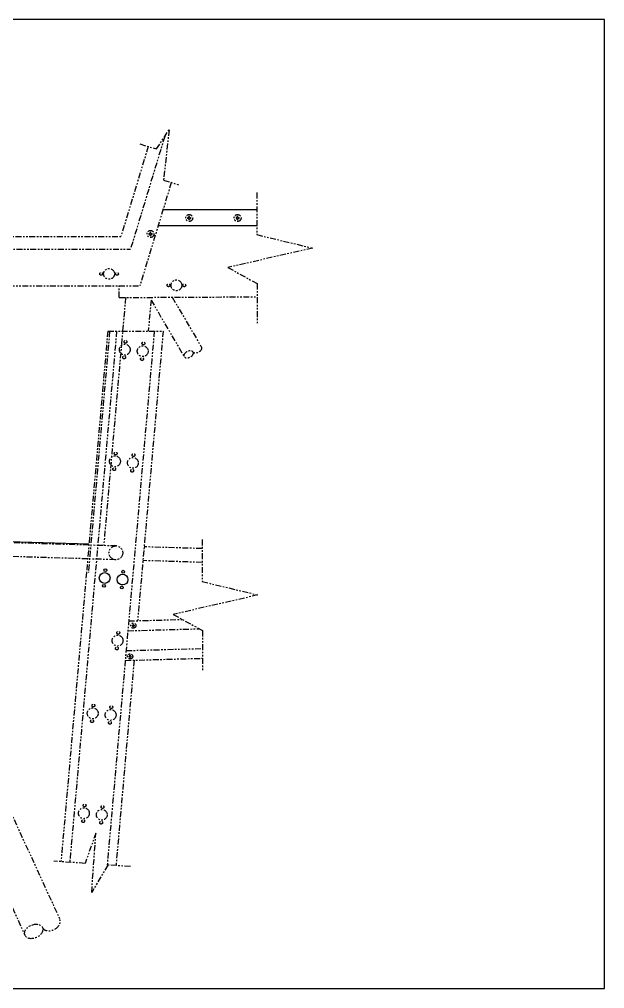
# Model space of a CAD drawing. Extents: x 0 to 96, y 0 to 61.6.
# Drawn here: x 58.9 to 96, y 0 to 61.6 of the extents above; entities that cross this region are included whole.
import ezdxf

# ---------------------------------------------------------------- set-up
doc = ezdxf.new("R2010")
doc.units = 0
doc.header["$LTSCALE"] = 0.3
doc.header["$MEASUREMENT"] = 0
doc.linetypes.add('PHANTOM', pattern=[2.5, 1.25, -0.25, 0.25, -0.25, 0.25, -0.25])
doc.layers.add('FUSE', color=41, linetype='CONTINUOUS')
doc.layers.add('TB Border', color=9, linetype='CONTINUOUS')

msp = doc.modelspace()

# ---------------------------------------------------------------- linework, layer by layer
at = {"layer": 'FUSE', "color": 41, "linetype": 'PHANTOM'}
for p, q in [((67.556, 53.331), (68.361, 54.547)), ((68.361, 54.547), (68.009, 51.35)), ((68.082, 54.125), (65.906, 46.955)), ((66.511, 53.648), (67.556, 53.331)), ((67.039, 53.488), (65.303, 47.767)), ((68.501, 51.2), (66.511, 44.645)), ((68.009, 51.35), (68.959, 51.061)), ((73.923, 50.559), (73.923, 47.887)), ((69.54, 48.969), (69.612, 48.969)), ((69.54, 48.919), (69.612, 48.919)), ((69.612, 48.969), (69.612, 49.04)), ((69.612, 48.847), (69.612, 48.919)), ((69.662, 48.969), (69.662, 49.04)), ((69.662, 48.969), (69.734, 48.969)), ((69.662, 48.847), (69.662, 48.919)), ((69.662, 48.919), (69.734, 48.919)), ((72.611, 48.969), (72.683, 48.969)), ((72.611, 48.919), (72.683, 48.919)), ((72.683, 48.969), (72.683, 49.04)), ((72.683, 48.847), (72.683, 48.919)), ((72.733, 48.969), (72.733, 49.04)), ((72.733, 48.969), (72.805, 48.969)), ((72.733, 48.847), (72.733, 48.919)), ((72.733, 48.919), (72.805, 48.919)), ((67.157, 47.956), (67.157, 48.028)), ((67.207, 47.956), (67.207, 48.028)), ((31.49, 47.767), (65.303, 47.767)), ((67.085, 47.956), (67.157, 47.956)), ((67.085, 47.906), (67.157, 47.906)), ((67.157, 47.834), (67.157, 47.906)), ((67.207, 47.956), (67.279, 47.956)), ((67.207, 47.834), (67.207, 47.906)), ((67.207, 47.906), (67.279, 47.906)), ((73.923, 47.887), (77.468, 47.037)), ((29.801, 46.955), (65.906, 46.955)), ((77.468, 47.037), (72.089, 45.802)), ((72.089, 45.802), (73.944, 44.782)), ((26.676, 44.645), (66.511, 44.645)), ((65.2, 43.895), (65.2, 44.645)), ((73.944, 44.782), (73.944, 42.264)), ((65.599, 43.897), (64.21, 28.138)), ((65.2, 43.895), (73.923, 43.94)), ((67.215, 43.733), (67.042, 41.765)), ((67.215, 43.733), (69.327, 40.127)), ((68.559, 43.912), (70.406, 40.759)), ((65.032, 41.765), (62.057, 8.022)), ((64.47, 41.765), (63.119, 26.439)), ((64.589, 41.754), (63.238, 26.428)), ((67.421, 41.765), (64.432, 7.854)), ((64.47, 41.765), (67.983, 41.765)), ((67.983, 41.765), (66.361, 23.368)), ((63.271, 28.167), (55.75, 28.397)), ((70.456, 28.525), (70.456, 25.853)), ((65.023, 28.113), (63.543, 28.158)), ((70.456, 27.947), (66.775, 28.059)), ((63.194, 27.294), (56.071, 27.512)), ((64.946, 27.24), (63.466, 27.285)), ((70.456, 27.071), (66.698, 27.186)), ((63.119, 26.439), (61.499, 8.062)), ((70.456, 25.853), (74.002, 25.003)), ((74.002, 25.003), (68.623, 23.767)), ((65.798, 23.353), (69.206, 23.447)), ((68.623, 23.767), (70.478, 22.748)), ((65.743, 22.731), (70.281, 22.856)), ((66.017, 23.077), (66.071, 23.077)), ((66.017, 23.04), (66.071, 23.04)), ((66.071, 23.077), (66.071, 23.131)), ((66.071, 22.986), (66.071, 23.04)), ((66.108, 23.077), (66.108, 23.131)), ((66.108, 23.077), (66.162, 23.077)), ((66.108, 22.986), (66.108, 23.04)), ((66.108, 23.04), (66.162, 23.04)), ((70.478, 22.748), (70.478, 20.23)), ((65.632, 21.468), (70.478, 21.601)), ((65.577, 20.846), (70.478, 20.981)), ((65.813, 21.116), (65.867, 21.116)), ((65.813, 21.078), (65.867, 21.078)), ((65.867, 21.116), (65.867, 21.17)), ((65.867, 21.025), (65.867, 21.078)), ((65.904, 21.116), (65.904, 21.17)), ((65.904, 21.116), (65.958, 21.116)), ((65.904, 21.025), (65.904, 21.078)), ((65.904, 21.078), (65.958, 21.078)), ((66.14, 20.861), (64.99, 7.813)), ((57.433, 13.12), (61.434, 4.385)), ((63.72, 9.878), (63.028, 7.952)), ((63.447, 6.109), (63.72, 9.878)), ((56.979, 8.322), (59.218, 3.381)), ((63.028, 7.952), (61.056, 8.094)), ((64.471, 7.851), (63.447, 6.109)), ((65.908, 7.747), (64.471, 7.851))]:
    msp.add_line(p, q, dxfattribs=at)
at = {"layer": 'FUSE', "color": 3, "linetype": 'Continuous'}
msp.add_line((63.273, 28.227), (41.88, 28.881), dxfattribs=at)
at = {"layer": 'FUSE', "color": 41, "linetype": 'PHANTOM'}
for points in [[(73.923, 49.469), (73.818, 49.469), (73.603, 49.469), (73.382, 49.469), (73.155, 49.469), (72.924, 49.469), (72.691, 49.469), (72.457, 49.469), (72.224, 49.469), (71.992, 49.469), (71.765, 49.469), (71.541, 49.469), (71.32, 49.469), (71.1, 49.469), (70.877, 49.469), (70.65, 49.469), (70.416, 49.469), (70.172, 49.469), (69.917, 49.469), (69.648, 49.469), (69.364, 49.469), (69.067, 49.469), (68.756, 49.469), (68.431, 49.469), (68.092, 49.469), (67.975, 49.469)], [(73.923, 49.469), (73.818, 49.469), (73.603, 49.469), (73.382, 49.469), (73.155, 49.469), (72.924, 49.469), (72.691, 49.469), (72.457, 49.469), (72.224, 49.469), (71.992, 49.469), (71.765, 49.469), (71.541, 49.469), (71.32, 49.469), (71.1, 49.469), (70.877, 49.469), (70.65, 49.469), (70.416, 49.469), (70.172, 49.469), (69.917, 49.469), (69.648, 49.469), (69.364, 49.469), (69.067, 49.469), (68.756, 49.469), (68.431, 49.469), (68.092, 49.469), (67.975, 49.469)], [(73.923, 48.454), (73.898, 48.454), (73.677, 48.454), (73.45, 48.454), (73.219, 48.454), (72.986, 48.454), (72.752, 48.454), (72.519, 48.454), (72.287, 48.454), (72.06, 48.454), (71.836, 48.454), (71.616, 48.454), (71.395, 48.454), (71.172, 48.454), (70.945, 48.454), (70.711, 48.454), (70.467, 48.454), (70.212, 48.454), (69.943, 48.454), (69.66, 48.454), (69.362, 48.454), (69.051, 48.454), (68.726, 48.454), (68.387, 48.454), (68.034, 48.454), (67.667, 48.454)]]:
    msp.add_lwpolyline(points, dxfattribs=at)
for centre, radius in [((69.637, 48.944), 0.22), ((72.708, 48.944), 0.22), ((67.182, 47.931), 0.22), ((64.55, 45.395), 0.344), ((64.05, 45.395), 0.09), ((65.05, 45.395), 0.09), ((68.825, 44.67), 0.344), ((68.325, 44.67), 0.09), ((69.325, 44.67), 0.09), ((65.55, 40.584), 0.344), ((65.594, 41.082), 0.09), ((66.686, 40.484), 0.344), ((66.73, 40.982), 0.09), ((65.506, 40.086), 0.09), ((66.642, 39.986), 0.09), ((64.969, 33.989), 0.09), ((66.104, 33.889), 0.09), ((64.925, 33.491), 0.344), ((66.06, 33.391), 0.344), ((64.881, 32.993), 0.09), ((66.017, 32.893), 0.09), ((64.984, 27.677), 0.438), ((66.09, 23.059), 0.165), ((65.092, 22.104), 0.344), ((65.136, 22.602), 0.09), ((65.048, 21.606), 0.09), ((65.885, 21.097), 0.165), ((63.558, 17.981), 0.09), ((64.693, 17.881), 0.09), ((63.514, 17.483), 0.344), ((64.649, 17.383), 0.344), ((63.47, 16.985), 0.09), ((64.605, 16.885), 0.09), ((62.998, 11.636), 0.09), ((62.954, 11.138), 0.344), ((64.09, 11.038), 0.344), ((64.134, 11.536), 0.09), ((62.91, 10.64), 0.09), ((64.046, 10.54), 0.09)]:
    msp.add_circle(centre, radius, dxfattribs=at)
at = {"layer": 'FUSE'}
for centre, radius in [((64.315, 26.578), 0.09), ((65.451, 26.478), 0.09), ((64.272, 26.08), 0.344), ((65.407, 25.98), 0.344), ((64.228, 25.582), 0.09), ((65.363, 25.482), 0.09)]:
    msp.add_circle(centre, radius, dxfattribs=at)
at = {"layer": 'FUSE', "color": 41, "linetype": 'PHANTOM'}
for centre, radius, start, end in [((69.637, 48.944), 0.1, 165.52249, 194.47751), ((69.637, 48.944), 0.1, 75.52249, 104.47751), ((69.637, 48.944), 0.1, 255.52249, 284.47751), ((69.637, 48.944), 0.1, 345.52249, 14.47751), ((72.708, 48.944), 0.1, 165.52249, 194.47751), ((72.708, 48.944), 0.1, 75.52249, 104.47751), ((72.708, 48.944), 0.1, 255.52249, 284.47751), ((72.708, 48.944), 0.1, 345.52249, 14.47751), ((67.182, 47.931), 0.1, 75.52249, 104.47751), ((67.182, 47.931), 0.1, 165.52249, 194.47751), ((67.182, 47.931), 0.1, 255.52249, 284.47751), ((67.182, 47.931), 0.1, 345.52249, 14.47751), ((66.09, 23.059), 0.075, 165.52249, 194.47751), ((66.09, 23.059), 0.075, 75.52249, 104.47751), ((66.09, 23.059), 0.075, 255.52249, 284.47751), ((66.09, 23.059), 0.075, 345.52249, 14.47751), ((65.885, 21.097), 0.075, 165.52249, 194.47751), ((65.885, 21.097), 0.075, 75.52249, 104.47751), ((65.885, 21.097), 0.075, 255.52249, 284.47751), ((65.885, 21.097), 0.075, 345.52249, 14.47751)]:
    msp.add_arc(centre, radius, start, end, dxfattribs=at)
at = {"layer": 'FUSE', "color": 41, "linetype": 'PHANTOM', "extrusion": (0, 0, -1)}
msp.add_ellipse((70.136, 40.601), major_axis=(-0.27, -0.158), ratio=0.670036, start_param=3.141593, end_param=6.283185, dxfattribs=at)
at = {"layer": 'FUSE', "color": 41, "linetype": 'PHANTOM'}
for centre, major_axis, ratio in [((69.597, 40.285), (0.27, 0.158), 0.670036), ((59.769, 3.631), (-0.551, -0.25), 0.698507)]:
    msp.add_ellipse(centre, major_axis=major_axis, ratio=ratio, dxfattribs=at)
msp.add_ellipse((60.872, 4.131), major_axis=(-0.551, -0.25), ratio=0.698507, start_param=0, end_param=3.141593, dxfattribs=at)
at = {"layer": 'TB Border'}
msp.add_lwpolyline([(95.999, 0), (95.999, 61.56), (0, 61.56), (0, 0)], close=True, dxfattribs=at)

doc.saveas('drawing.dxf')
